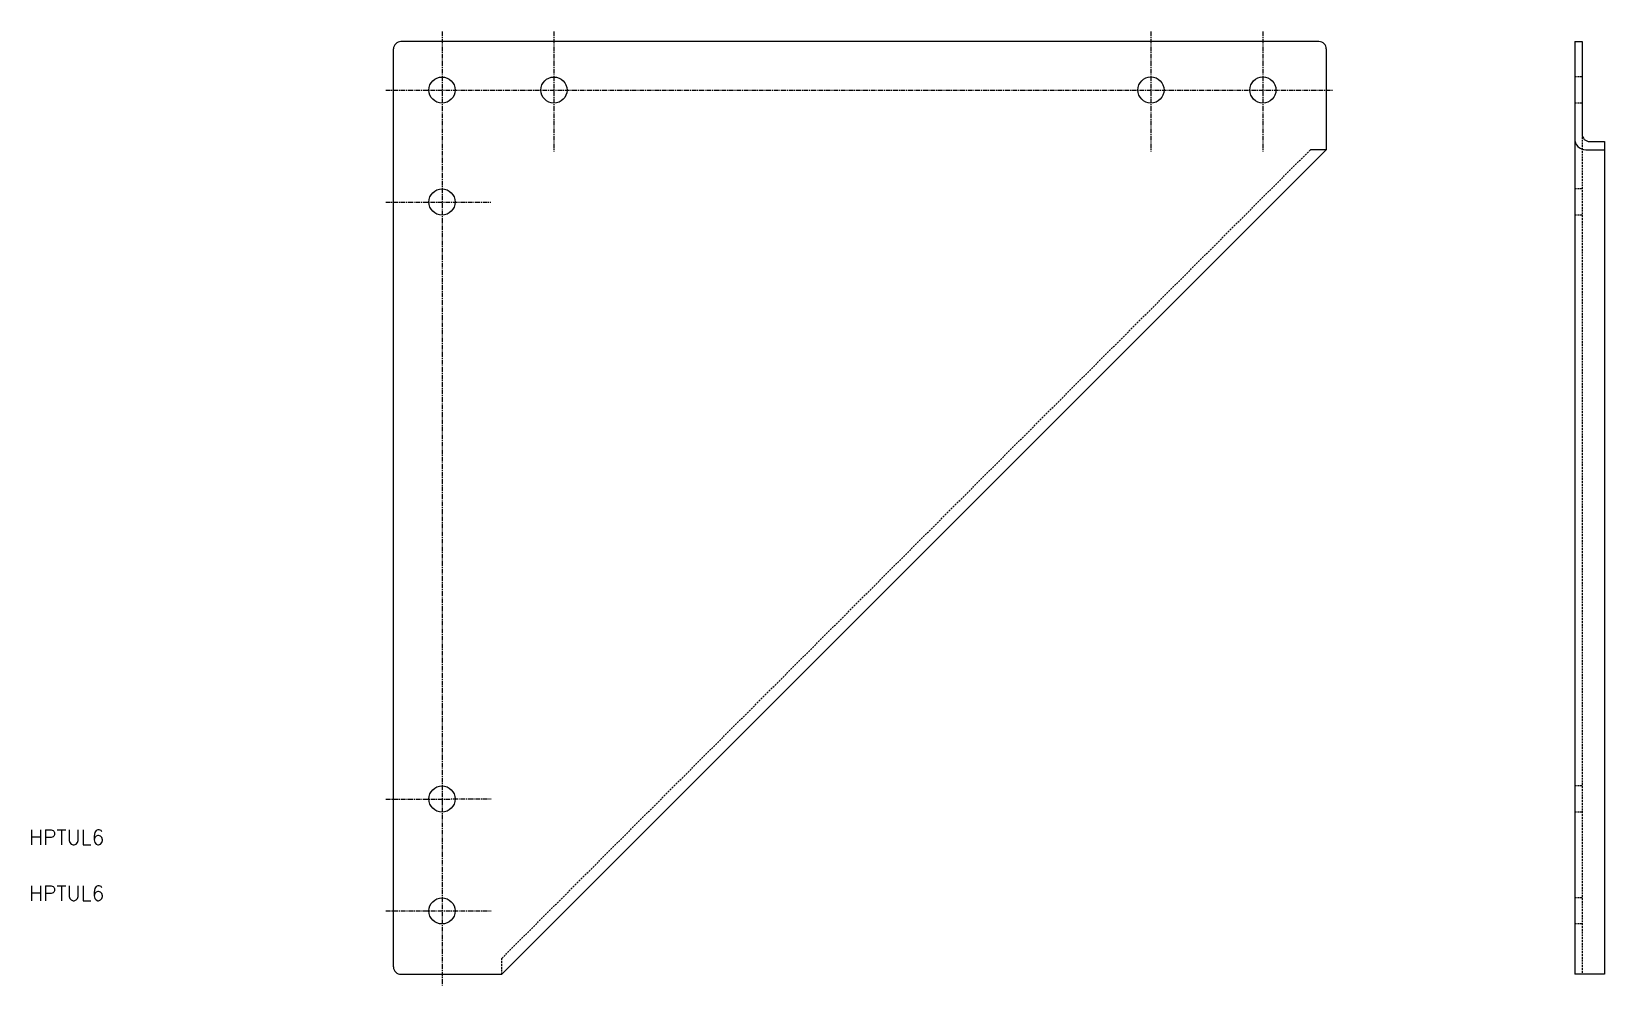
# Model space of a CAD drawing. Extents: x -110 to 312, y -240 to 16.
import ezdxf

# ---------------------------------------------------------------- set-up
doc = ezdxf.new("R2010")
doc.units = 0
doc.linetypes.add('CENTER', pattern=[2, 1.25, -0.25, 0.25, -0.25])
doc.linetypes.add('DASHED', pattern=[0.75, 0.5, -0.25])
doc.layers.get('0').update_dxf_attribs({"linetype": 'CONTINUOUS'})
doc.layers.add('CENTER', color=1, linetype='CENTER')
doc.styles.get("Standard").update_dxf_attribs({"font": 'txt.shx', "bigfont": 'bigfont.shx'})

msp = doc.modelspace()

# ---------------------------------------------------------------- linework, layer by layer
at = {"color": 7, "linetype": 'CONTINUOUS'}
for p, q in [((235, 13.01), (-11, 13.01)), ((303.56, 13.01), (303.56, -236.99)), ((303.56, 13.01), (305.56, 13.01)), ((305.56, 13.01), (305.56, -11.8)), ((-13, -234.99), (-13, 11.01)), ((237, 11.01), (237, -15.99)), ((16, -236.99), (237, -15.99)), ((237, -15.99), (232.74, -15.99)), ((306.53, -15.99), (311.52, -15.99)), ((307.56, -13.8), (311.56, -13.8)), ((311.56, -13.8), (311.56, -236.99)), ((-11, -236.99), (16, -236.99)), ((311.56, -236.99), (303.56, -236.99))]:
    msp.add_line(p, q, dxfattribs=at)
at = {"color": 3, "linetype": 'DASHED'}
for p, q in [((305.56, 3.51), (303.56, 3.51)), ((305.56, -3.49), (303.56, -3.49)), ((305.56, -11.8), (305.56, -236.99)), ((16, -232.73), (232.74, -15.99)), ((305.56, -26.49), (303.56, -26.49)), ((305.56, -33.49), (303.56, -33.49)), ((305.56, -186.49), (303.56, -186.49)), ((305.56, -193.49), (303.56, -193.49)), ((305.56, -216.49), (303.56, -216.49)), ((305.56, -223.49), (303.56, -223.49)), ((16, -236.99), (16, -232.73))]:
    msp.add_line(p, q, dxfattribs=at)
at = {"color": 7, "linetype": 'CONTINUOUS'}
for centre in [(0, 0), (30, 0), (190, 0.01), (220, 0.01), (0, -30), (0, -190), (0, -220)]:
    msp.add_circle(centre, 3.5, dxfattribs=at)
for centre, radius, start, end in [((-11, 11.01), 2, 90, 180), ((235, 11.01), 2, 0, 90), ((307.56, -11.8), 2, 180, 270), ((306.53, -13.03), 2.97, 179.39, 269.8941), ((-11, -234.99), 2, 180, 270)]:
    msp.add_arc(centre, radius, start, end, dxfattribs=at)
at = {"layer": 'CENTER', "color": 1, "linetype": 'CENTER'}
for p, q in [((0, 15.71), (0, -240)), ((30, 15.71), (30, -16.47)), ((190, 15.71), (190, -16.47)), ((220, 15.71), (220, -16.47)), ((-15.09, 0), (238.81, 0.01)), ((-15.09, -30.01), (13.08, -30)), ((-15.03, -190.01), (13.14, -190)), ((-15.02, -220.01), (13.15, -220))]:
    msp.add_line(p, q, dxfattribs=at)

# ---------------------------------------------------------------- texts
at = {"color": 7, "linetype": 'CONTINUOUS'}
for p in [(-110.72, -202.26), (-110.72, -217.26)]:
    msp.add_text('HPTUL6', height=4, dxfattribs=at).set_placement(p)

doc.saveas('drawing.dxf')
